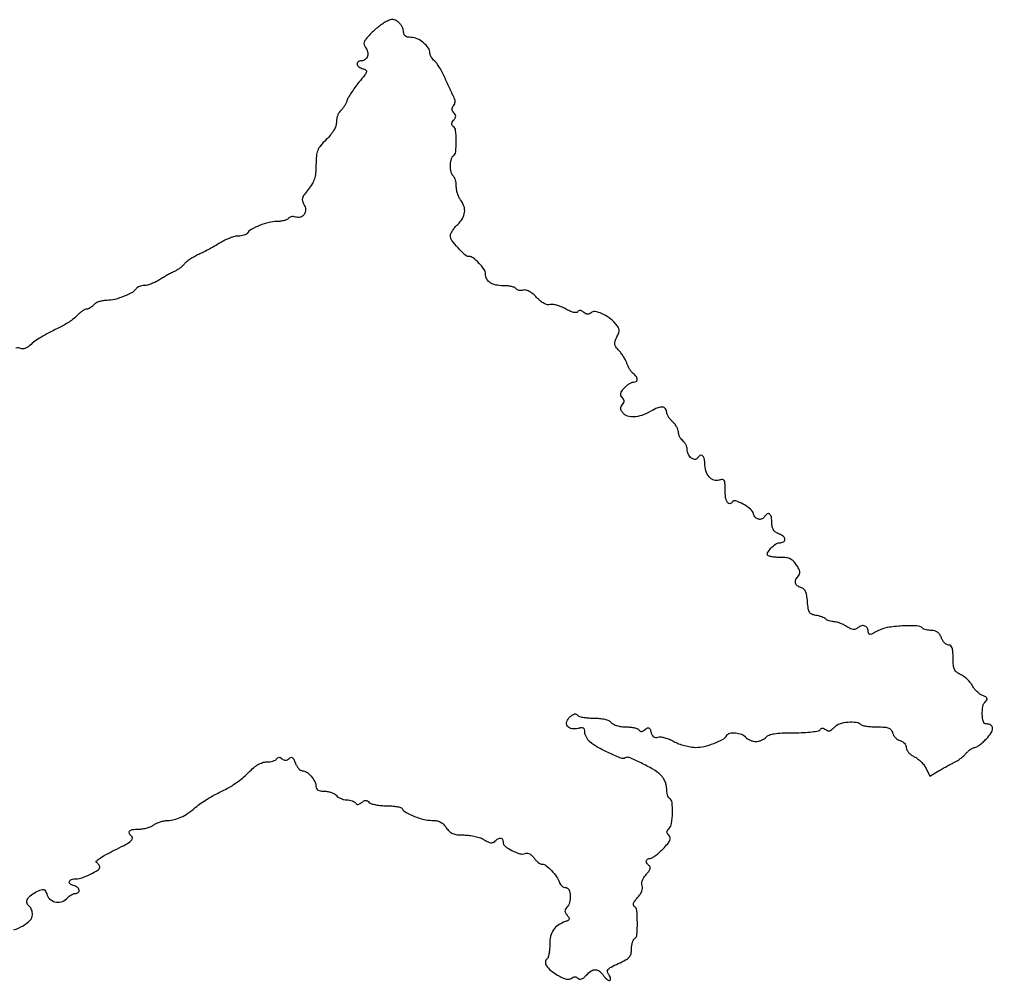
# Model space of a CAD drawing. Extents: x 1 to 667, y 0 to 496.
# Drawn here: x 333.5 to 666.5, y 167.2 to 496.1 of the extents above; entities that cross this region are included whole.
import ezdxf

# ---------------------------------------------------------------- set-up
doc = ezdxf.new("R2010")
doc.units = 0

msp = doc.modelspace()

# ---------------------------------------------------------------- linework, layer by layer
msp.add_lwpolyline([(331.644146, 184.487742, 0.05684), (334.774406, 185.933189, 0.060307), (337.198493, 187.840386, 0.195557), (337.975396, 189.690983, 0.04209), (337.910838, 190.574963, 0.044324), (337.699023, 191.419912, 0.048634), (337.382239, 192.108092, 0.122768), (337, 192.5, -0.166042), (336.147293, 193.537087, -0.191405), (336.171712, 194.810258, -0.122229), (337.18259, 196.166094, -0.056094), (339.045299, 197.372712, -0.013885), (340.976807, 198.270191, -0.160416), (341.798054, 198.343543, -0.219476), (342.371646, 197.897324, -0.028566), (343.020548, 196.445954, 0.139605), (344.237315, 194.814223, 0.130211), (346.164085, 194.013918, 0.126507), (348.278672, 194.262384, 0.128051), (350, 195.5, -0.048188), (350.578122, 196.073942, -0.041499), (351.28386, 196.559375, -0.04354), (352.004766, 196.892217, -0.086594), (352.622445, 197, 0.160147), (353.655769, 197.33968, 0.29777), (353.951617, 198.133402, 0.182197), (353.323845, 199.08643, 0.093295), (352.011247, 199.70731, -0.101915), (350.829512, 200.29119, -0.331559), (350.611576, 201.083406, -0.230916), (351.359506, 201.77332, -0.072928), (352.905379, 202, 0.087197), (354.959612, 202.360989, 0.028124), (357.812072, 203.580934, 0.021826), (360.451036, 205.036406, 0.261511), (361, 206.014225, 0.104907), (360.918789, 206.397029, 0.051467), (360.669629, 206.831247, 0.047861), (360.305553, 207.246829, 0.050578), (359.875333, 207.577048, -0.503292), (359.835162, 208.050371, -0.030449), (361.146144, 209.072101, -0.025481), (363.211053, 210.338673, -0.012436), (365.960783, 211.750615, 0.009497), (369.318913, 213.450097, 0.038246), (371.260271, 214.677938, 0.083259), (372.151805, 215.607988, 0.360367), (372.08545, 216.31455, -0.064447), (371.143706, 217.536322, -0.314691), (371.21119, 218.35954, -0.192396), (372.150286, 218.871468, -0.029746), (374.30887, 219, 0.038193), (375.718091, 219.107801, 0.030007), (377.215967, 219.431283, 0.030841), (378.578826, 219.904733, 0.06297), (379.55887, 220.468197, -0.05396), (380.502219, 221.03334, -0.030831), (381.741592, 221.514453, -0.030462), (383.06342, 221.848786, -0.043859), (384.263569, 221.968197, 0.058363), (386.509504, 222.257489, 0.048268), (388.784517, 223.065207, 0.041562), (391.160163, 224.4276, 0.025741), (393.712513, 226.389097, -0.022001), (395.64187, 227.894889, -0.019601), (397.770251, 229.287882, -0.014535), (400.521421, 230.831321, -0.005306), (404.5, 232.860212, 0.029124), (406.28071, 233.877883, 0.016059), (408.337311, 235.313882, 0.015965), (410.335829, 236.908909, 0.024619), (411.946167, 238.423414, -0.026225), (413.630786, 239.997616, -0.043834), (415.21788, 241.110362, -0.052957), (416.717479, 241.776543, -0.078219), (418.13715, 242, 0.035168), (419.235343, 242.077339, 0.039801), (420.266039, 242.308014, 0.043625), (421.093037, 242.644993, 0.136615), (421.530011, 243.048558, -0.093926), (421.895385, 243.448006, -0.15881), (422.320826, 243.592602, -0.126778), (422.821276, 243.470359, -0.050277), (423.412821, 243.072352, 0.066864), (424.034568, 242.683245, 0.119), (424.624453, 242.570545, 0.118681), (425.201879, 242.739317, 0.066291), (425.786633, 243.186633, -0.111098), (426.380558, 243.562403, -0.244471), (426.897884, 243.491234, -0.123972), (427.389962, 242.916254, -0.024468), (427.938089, 241.662839, 0.041928), (428.426666, 240.643945, 0.049763), (429.055471, 239.782209, 0.057163), (429.722683, 239.188976, 0.154351), (430.320262, 239, -0.154861), (431.761282, 238.542717, -0.058965), (433.346571, 237.117267, -0.058334), (434.591533, 235.313454, -0.1225), (435, 233.671259, 0.119279), (435.181773, 232.920135, 0.143408), (435.680447, 232.395198, 0.096949), (436.556329, 232.092363, 0.034911), (437.877555, 232, -0.046361), (439.070579, 231.889143, -0.040938), (440.275515, 231.559375, -0.043142), (441.316571, 231.075355, -0.089397), (442, 230.5, 0.075572), (442.645682, 229.925399, 0.044511), (443.560274, 229.440625, 0.043376), (444.584343, 229.110631, 0.056318), (445.563428, 229, -0.041396), (446.498435, 228.922455, -0.043593), (447.391259, 228.691986, -0.047751), (448.117957, 228.35414, -0.122257), (448.530011, 227.951442, 0.115281), (448.909819, 227.569902, 0.159582), (449.375316, 227.455182, 0.11259), (449.943766, 227.630465, 0.042372), (450.631409, 228.10906, -0.045056), (451.395048, 228.634496, -0.124139), (452.020896, 228.80475, -0.139138), (452.607965, 228.649893, -0.06283), (453.242382, 228.157618, 0.122071), (453.986197, 227.709265, 0.026438), (455.452613, 227.34005, 0.026087), (457.241084, 227.085045, 0.02237), (459.140983, 227, -0.018387), (460.999024, 226.931647, -0.025191), (462.659353, 226.724851, -0.023682), (463.973175, 226.428792, -0.189269), (464.460864, 226.063324, 0.127656), (465.854579, 224.72993, 0.032317), (468.707784, 223.370169, 0.033726), (471.907874, 222.33558, 0.061394), (474.630585, 222, -0.041712), (476.284976, 221.861742, -0.075142), (477.575529, 221.438709, -0.07939), (478.636471, 220.672925, -0.051822), (479.591957, 219.5, 0.054314), (480.63785, 218.229049, 0.095877), (481.768686, 217.484044, 0.074886), (483.288069, 217.109195, 0.023101), (485.650193, 217, -0.032213), (487.52706, 216.878954, -0.026142), (489.511064, 216.515708, -0.02688), (491.309744, 215.984634, -0.059869), (492.58653, 215.351347, 0.026544), (493.866016, 214.606883, 0.084776), (494.80506, 214.311516, 0.127702), (495.563539, 214.401768, 0.103602), (496.251347, 214.851347, -0.051703), (497.333948, 215.730541, -0.171555), (498.212098, 215.944478, -0.264336), (498.786507, 215.536406, -0.1095), (499, 214.573242, 0.230719), (499.681444, 213.175069, 0.047897), (502.052022, 211.662048, 0.048481), (504.74553, 210.60037, 0.162658), (506.615051, 210.682523, -0.128276), (507.328099, 210.762177, -0.083323), (508.122096, 210.507687, -0.069769), (508.914887, 209.94678, -0.051225), (509.620475, 209.13146, 0.036509), (510.28544, 208.315848, 0.039157), (511.047622, 207.626116, 0.042494), (511.791376, 207.146948, 0.122454), (512.38239, 207, -0.170443), (513.706133, 206.535254, -0.033957), (515.580029, 204.813296, -0.036422), (517.311334, 202.702416, -0.068816), (518.319603, 200.75, 0.071857), (518.670219, 200.081027, 0.065384), (519.205647, 199.514062, 0.068958), (519.837027, 199.130669, 0.102361), (520.468615, 199, -0.300992), (521.532619, 198.295678, -0.086736), (522.001821, 196.276237, -0.074069), (521.782126, 193.910886, -0.137078), (520.842382, 192.242382, 0.066725), (520.354913, 191.603995, 0.141117), (520.209086, 191.004225, 0.120882), (520.397283, 190.355781, 0.04244), (520.955006, 189.554215, -0.035287), (521.55811, 188.713303, -0.206696), (521.634398, 188.187127, -0.208286), (521.303636, 187.773359, -0.035856), (520.362624, 187.359834, 0.059085), (517.876603, 186.126912, 0.10015), (516.227879, 184.502198, 0.096614), (515.304139, 182.32019, 0.052006), (515, 179.404029, -0.020742), (514.93009, 177.71951, -0.027676), (514.719079, 176.203427, -0.027302), (514.415664, 175.006278, -0.180526), (514.043674, 174.526992, 0.256445), (513.488975, 173.547205, 0.150798), (513.879447, 172.220614, 0.079006), (515.333984, 170.6381, 0.034209), (517.699288, 169.014919, 0.02196), (519.371088, 168.125062, 0.055802), (520.668308, 167.675316, 0.084018), (521.67218, 167.62045, 0.145944), (522.433777, 167.94504, -0.06313), (523.02719, 168.322585, -0.109721), (523.594085, 168.450528, -0.11779), (524.133801, 168.323534, -0.080122), (524.647422, 167.952578, 0.149938), (525.203632, 167.657515, 0.135079), (525.855173, 167.708733, 0.087461), (526.612255, 168.143678, 0.034838), (527.478616, 168.976371, -0.056165), (529.152014, 170.453021, -0.161058), (530.61806, 170.892801, -0.170259), (532.003534, 170.36303, -0.064409), (533.420295, 168.810332, 0.033102), (534.056242, 168.019381, 0.055401), (534.698964, 167.459371, 0.078849), (535.251513, 167.193361, 0.275871), (535.6195, 167.286166, 0.182747), (535.783537, 167.649685, 0.078992), (535.732222, 168.186683, 0.063142), (535.485031, 168.80729, 0.046925), (535.068701, 169.417221, -0.14067), (534.697681, 170.263403, -0.226605), (534.934687, 170.9983, -0.084901), (535.977431, 171.780755, -0.011722), (538.4262, 172.96638, 0.017903), (540.916626, 174.210397, 0.082884), (542.179233, 175.199358, 0.123288), (542.795333, 176.338979, 0.06265), (543, 177.965976, -0.03166), (543.073623, 179.127537, -0.037307), (543.29375, 180.206942, -0.040588), (543.614477, 181.06714, -0.145821), (544, 181.5, 0.239437), (544.828976, 182.86064, 0.020998), (544.97539, 187.020605, 0.02109), (544.771579, 191.178234, 0.235744), (543.924795, 192.546479, -0.221015), (543.630753, 192.993149, -0.127045), (543.700023, 193.646759, -0.071498), (544.172091, 194.508668, -0.027597), (545.051308, 195.554615, 0.038531), (545.932398, 196.65052, 0.058888), (546.497678, 197.72972, 0.071486), (546.72422, 198.732738, 0.111917), (546.598244, 199.604576, -0.109054), (546.468821, 200.465819, -0.071072), (546.679231, 201.453015, -0.059626), (547.21417, 202.503474, -0.041039), (548.046936, 203.549961, 0.028637), (548.887704, 204.554398, 0.074968), (549.3293, 205.382277, 0.132738), (549.377649, 206.013676, 0.210455), (549.075205, 206.453521, -0.100485), (548.272123, 207.207497, -0.1784), (548.038648, 208.072799, -0.227312), (548.433645, 208.736909, -0.147864), (549.303833, 209, 0.13636), (549.997754, 209.192832, 0.022593), (551.163885, 209.969029, 0.023363), (552.485279, 211.035779, 0.018785), (553.805011, 212.298822, 0.015984), (555.366857, 214.016861, 0.072209), (556.086895, 215.161064, 0.147343), (556.196418, 216.033149, 0.155677), (555.801178, 216.798822, -0.049572), (555.265973, 217.452154, -0.147757), (555.100245, 217.999755, -0.147887), (555.265496, 218.54721, -0.04969), (555.8, 219.2, 0.162171), (556.677612, 220.954314, 0.030734), (556.970474, 224.568098, 0.028457), (556.835997, 228.154042, 0.234892), (556, 229.5, -0.141937), (555.614762, 229.925968, -0.041902), (555.29375, 230.754873, -0.038364), (555.07368, 231.792252, -0.0331), (555, 232.904029, 0.059692), (554.856675, 234.100282, 0.04168), (554.426482, 235.390666, 0.042011), (553.795281, 236.576671, 0.065639), (553.047597, 237.456925, 0.050522), (550.303661, 239.476989, 0.021145), (546.251775, 241.64532, 0.013494), (542.172998, 243.477044, 0.24172), (540.78447, 243.366795, -0.237477), (539.483717, 243.253004, -0.012165), (535.476315, 244.963322, -0.019838), (531.4917, 246.974283, -0.046857), (528.75, 248.852805, -0.054914), (528.080322, 249.54796, -0.043044), (527.514063, 250.4295, -0.044333), (527.127185, 251.353977, -0.077085), (527, 252.17404, 0.065894), (526.882388, 253.062591, 0.203741), (526.516523, 253.528999, 0.154192), (525.843576, 253.663778, 0.034412), (524.675797, 253.454766, -0.102764), (522.506949, 253.365587, -0.201738), (521.070819, 254.269667, -0.23706), (520.847918, 255.793043, -0.129465), (521.904254, 257.413351, -0.033403), (522.76981, 258.097379, -0.088296), (523.486192, 258.42235, -0.147839), (524.046089, 258.3978, -0.171619), (524.45974, 258.065143, 0.181219), (524.995168, 257.650731, 0.027017), (526.340106, 257.312886, 0.02748), (528.043187, 257.077854, 0.020551), (529.936572, 257, -0.022675), (532.059413, 256.90368, -0.037976), (533.820213, 256.607587, -0.046636), (535.167498, 256.13748, -0.112761), (536, 255.5, 0.106146), (536.750446, 254.90963, 0.041791), (537.982168, 254.429708, 0.038054), (539.477934, 254.107871, 0.033979), (541.063428, 254, -0.025458), (542.572886, 253.923094, -0.032204), (543.950634, 253.691986, -0.033778), (545.039594, 253.357382, -0.164351), (545.530011, 252.951442, 0.116256), (545.910309, 252.570876, 0.159347), (546.377532, 252.457409, 0.112023), (546.948735, 252.634673, 0.042199), (547.639642, 253.115893, -0.04572), (548.42595, 253.655391, -0.244339), (548.929593, 253.67085, -0.190883), (549.314626, 253.253351, -0.027997), (549.674579, 252.136408, 0.051186), (550.038458, 251.163967, 0.127021), (550.532051, 250.593218, 0.148872), (551.185257, 250.384338, 0.080488), (552.027871, 250.508846, -0.110278), (552.956418, 250.590455, -0.033465), (554.350242, 250.309493, -0.031714), (555.915255, 249.774795, -0.02979), (557.434323, 249.036889, 0.03693), (559.100951, 248.256484, 0.024245), (561.116479, 247.598336, 0.024402), (563.152818, 247.146502, 0.042414), (564.876778, 247, 0.055448), (567.850675, 247.330809, 0.035649), (571.176805, 248.333635, 0.03486), (574.086034, 249.681244, 0.129145), (575.539136, 251.063324, -0.205262), (576.639445, 251.836158, -0.073731), (578.59131, 251.953852, -0.069925), (580.627272, 251.484454, -0.128667), (582, 250.5, 0.073891), (582.641271, 249.925471, 0.044567), (583.541642, 249.440625, 0.043604), (584.545202, 249.110572, 0.057711), (585.5, 249, 0.057711), (586.454798, 249.110572, 0.043604), (587.458358, 249.440625, 0.044567), (588.358729, 249.925471, 0.073891), (589, 250.5, -0.13553), (590.028571, 251.216829, -0.045946), (591.812849, 251.667507, -0.029781), (594.493506, 251.925737, -0.009123), (598.563428, 252, 0.011184), (601.86827, 252.073934, 0.017921), (604.680151, 252.300989, 0.014003), (606.902824, 252.624228, 0.214398), (607.530011, 253.048558, -0.092875), (607.898821, 253.453453, -0.162645), (608.324201, 253.596461, -0.127095), (608.828125, 253.467261, -0.047262), (609.437236, 253.05209, 0.102022), (610.121915, 252.687431, 0.144274), (610.808531, 252.687793, 0.102095), (611.557193, 253.087681, 0.035306), (612.446141, 253.940487, -0.132372), (614.238655, 255.094543, -0.055967), (617.067625, 255.659137, -0.056249), (619.886427, 255.582423, -0.16287), (621.610421, 254.722912, 0.147996), (622.139001, 254.439928, 0.016391), (623.506509, 254.212355, 0.018839), (625.190851, 254.052794, 0.014195), (627.050035, 254, -0.015634), (629.59666, 253.920352, -0.078445), (630.984512, 253.61131, -0.14008), (631.801125, 252.985321, -0.095955), (632.309156, 251.925787, 0.076712), (632.670405, 251.092123, 0.055901), (633.301539, 250.301539, 0.055901), (634.092123, 249.670405, 0.076712), (634.925787, 249.309156, -0.076922), (635.720428, 248.964422, -0.072438), (636.392303, 248.389856, -0.076278), (636.84428, 247.679128, -0.103913), (637, 246.937935, 0.122558), (637.198237, 246.141336, 0.057424), (637.804265, 245.260287, 0.051871), (638.691397, 244.434002, 0.049869), (639.740891, 243.795457, -0.051046), (640.885082, 243.09561, -0.032977), (642.056896, 242.074308, -0.033028), (643.081079, 240.911177, -0.052294), (643.776252, 239.780962), (645.070721, 237.080141), (648.285361, 239.027628, -0.006153), (649.662712, 239.839054, -0.005152), (651.1432, 240.666735, -0.005202), (652.51227, 241.395333, -0.014193), (653.5, 241.872795, 0.039514), (654.402451, 242.366833, 0.019306), (655.47209, 243.127992, 0.019019), (656.529426, 244.009776, 0.026104), (657.404988, 244.885237, -0.027602), (658.219345, 245.694641, -0.030728), (659.090524, 246.378788, -0.032247), (659.896145, 246.861494, -0.119397), (660.467896, 247, 0.136825), (661.082188, 247.171308, 0.022989), (662.1071, 247.85738, 0.023679), (663.266647, 248.80123, 0.019066), (664.422148, 249.91874, 0.045573), (666.020591, 251.924355, 0.145542), (666.509343, 253.545838, 0.263717), (665.92424, 254.587006, 0.13662), (664.440983, 255, -0.331234), (663.398652, 255.775607, -0.064196), (662.993018, 258.239908, -0.058817), (663.221812, 261.004399, -0.147385), (664.169516, 262.769516, 0.076668), (664.615492, 263.37816, 0.246314), (664.613696, 263.86487, 0.154752), (664.171168, 264.300052, 0.02892), (663.11538, 264.761615, -0.064338), (662.174505, 265.254811, -0.037288), (661.185044, 266.064572, -0.036644), (660.298785, 267.040764, -0.050415), (659.666599, 268.042099, 0.054544), (659.000294, 269.07847, 0.032217), (658.002136, 270.161208, 0.031914), (656.852183, 271.125493, 0.046757), (655.720735, 271.804566, -0.049837), (654.26464, 272.690702, -0.121227), (653.476373, 273.659066, -0.090537), (653.100678, 275.063574, -0.0202), (653, 277.554566, 0.016813), (652.927311, 279.715589, 0.065888), (652.664252, 281.021121, 0.131018), (652.187022, 281.732382, 0.181782), (651.475249, 282, -0.13645), (650.822013, 282.18165, -0.06206), (650.119185, 282.734375, -0.054776), (649.476685, 283.54372, -0.049595), (649, 284.5, 0.055072), (648.434244, 285.604576, 0.085288), (647.702776, 286.384184, 0.090944), (646.79038, 286.842718, 0.071196), (645.691418, 287, -0.027488), (644.736366, 287.052545, -0.029588), (643.816431, 287.209589, -0.030934), (643.050607, 287.438196, -0.108792), (642.619837, 287.713496, 0.18989), (640.581859, 288.599475, 0.022715), (635.57464, 288.546162, 0.027152), (630.473613, 287.980924, 0.086479), (627.25, 286.850837, -0.01153), (625.524187, 285.937726, -0.086041), (624.639577, 285.671888, -0.274415), (624.18796, 285.871068, -0.156196), (624, 286.458067, 0.118947), (623.691565, 287.736245, 0.175259), (622.855077, 288.515889, 0.167729), (621.682513, 288.59914, 0.10823), (620.461201, 287.9678, -0.074509), (619.616694, 287.456995, -0.12576), (618.802626, 287.338093, -0.091795), (617.854561, 287.619201, -0.027185), (616.540189, 288.38171, 0.029713), (615.459877, 289.001163, 0.02542), (614.256792, 289.524627, 0.026216), (613.1121, 289.887706, 0.063768), (612.235183, 290, -0.043571), (611.462838, 290.067431, -0.035852), (610.660023, 290.268876, -0.037204), (609.945488, 290.564173, -0.075277), (609.45, 290.915324, 0.077909), (608.914697, 291.290499, 0.027055), (608.044688, 291.660083, 0.026109), (607.026785, 291.969835, 0.027536), (606, 292.165324, -0.066114), (604.651531, 292.53144, -0.159802), (603.880255, 293.199856, -0.09995), (603.447944, 294.419814, -0.017422), (603.187124, 296.860062, 0.020962), (602.940292, 299.024387, 0.069509), (602.525555, 300.392856, 0.110044), (601.879118, 301.239211, 0.111343), (600.937124, 301.726693, -0.099687), (599.685157, 302.33842, -0.17885), (599.081763, 303.293143, -0.166113), (599.222696, 304.466348, -0.084355), (600.093098, 305.693098, 0.121481), (600.492026, 306.353178, 0.117171), (600.545538, 307.132415, 0.077028), (600.223273, 308.109906, 0.026962), (599.478088, 309.393098, 0.048591), (598.447084, 310.675519, 0.087395), (597.353488, 311.459882, 0.078764), (595.978165, 311.871267, 0.033374), (594.051657, 312, -0.016612), (592.578901, 312.048945, -0.021215), (591.229117, 312.196474, -0.019716), (590.133152, 312.408065, -0.139712), (589.664485, 312.668848, -0.338099), (589.540443, 313.593654, -0.054637), (590.678674, 315.161675, -0.052195), (592.247806, 316.564323, -0.15757), (593.595971, 317, 0.112603), (594.957002, 317.310448, 0.291429), (595.464709, 318.12909, 0.220488), (594.974567, 319.154066, 0.08203), (593.560174, 319.977122, -0.052929), (592.314186, 320.608602, -0.107005), (591.542053, 321.384826, -0.1002), (591.130282, 322.447023, -0.042548), (591, 323.975249, 0.049171), (590.816785, 325.833781, 0.175139), (590.208207, 326.841515, 0.321412), (589.381644, 326.890158, 0.113999), (588.5, 326, -0.145734), (587.590079, 325.189308, -0.167568), (586.438121, 325.066382, -0.153689), (585.381587, 325.686465, -0.1204), (584.746323, 326.862059, 0.156551), (583.693656, 328.517605, 0.047212), (581.201365, 330.220851, 0.047917), (578.626361, 331.338149, 0.345557), (577.439805, 330.902602, -0.246078), (576.595983, 330.402902, -0.281899), (575.783011, 330.844342, -0.095234), (575.184413, 332.569883, -0.03602), (575, 335.126405, 0.012081), (574.943445, 337.466768, 0.127146), (574.661725, 338.373458, 0.273277), (574.070548, 338.68355, 0.06431), (572.926561, 338.476691, -0.16202), (571.123944, 338.501779, -0.133892), (569.531933, 339.594127, -0.103718), (568.429957, 341.628009, -0.06968), (568.031803, 344.25, 0.055519), (567.820751, 345.964403, 0.190019), (567.190138, 346.868644, 0.303587), (566.349368, 346.865931, 0.106527), (565.469989, 345.951442, -0.298106), (564.581603, 345.535608, -0.145817), (563.396055, 346.081113, -0.098763), (562.364612, 347.429292, -0.114543), (562, 349, 0.071461), (561.890374, 349.76311, 0.044601), (561.559375, 350.605233, 0.043899), (561.074091, 351.394287, 0.059806), (560.5, 352, -0.058838), (559.925928, 352.603356, -0.04377), (559.440625, 353.385207, -0.044593), (559.10952, 354.216848, -0.07257), (559, 354.967457, 0.089048), (558.858274, 355.75693, 0.04), (558.4125, 356.715701, 0.037937), (557.765298, 357.680216, 0.042122), (557, 358.5, -0.032047), (556.234621, 359.28749, -0.033394), (555.5875, 360.156056, -0.03544), (555.135536, 360.978069, -0.108386), (555, 361.595971, 0.148144), (554.611895, 362.87712, 0.230253), (553.634558, 363.449605, 0.116344), (551.964094, 363.189651, 0.031443), (549.534092, 362.019148, -0.041331), (546.501762, 360.63161, -0.073162), (543.811775, 360.085029, -0.096176), (541.611129, 360.389234, -0.138105), (540, 361.5, -0.049424), (539.474317, 362.278443, -0.111318), (539.28306, 362.960304, -0.121493), (539.409845, 363.61933, -0.065308), (539.853762, 364.323794, 0.055083), (540.304569, 365.007881, 0.12423), (540.442369, 365.608796, 0.129404), (540.276621, 366.187053, 0.062298), (539.799835, 366.800165, -0.098218), (539.35691, 367.462273, -0.152241), (539.294489, 368.141678, -0.101864), (539.641979, 368.933442, -0.02975), (540.478616, 369.976371, -0.03307), (541.278655, 370.750775, -0.033952), (542.167111, 371.405559, -0.036066), (543.012366, 371.862008, -0.106157), (543.654988, 372, 0.136395), (544.593384, 372.260838, 0.273454), (544.946146, 372.914773, 0.157181), (544.591705, 373.882865, 0.053876), (543.538726, 374.96786, -0.051526), (542.93144, 375.587771, -0.028014), (542.314688, 376.458775, -0.027609), (541.780857, 377.42462, -0.038974), (541.423791, 378.340305, 0.043679), (541.027953, 379.32791, 0.020717), (540.358199, 380.525464, 0.020353), (539.549267, 381.728256, 0.027109), (538.714149, 382.746383, -0.027906), (537.61723, 384.088036, -0.120217), (537.22792, 385.034357, -0.127925), (537.330445, 386.021723, -0.033378), (537.992864, 387.486667, 0.03068), (538.655532, 388.931365, 0.119841), (538.782114, 389.898281, 0.123748), (538.448897, 390.79821, 0.033688), (537.502068, 391.997715, 0.050542), (535.28522, 393.998582, 0.053713), (532.754829, 395.467327, 0.062342), (530.480846, 396.156, 0.243377), (529.124681, 395.724681, -0.086818), (528.56938, 395.334752, -0.127072), (527.985372, 395.224733, -0.10709), (527.348061, 395.40796, -0.049893), (526.631409, 395.89094, 0.044836), (525.964156, 396.350487, 0.105386), (525.38977, 396.530373, 0.149604), (524.919483, 396.433326, 0.129902), (524.553056, 396.085846, -0.246611), (524.059374, 395.794165, -0.070612), (523.145338, 395.877494, -0.04791), (521.898885, 396.301167, -0.022093), (520.367935, 397.074177, 0.029198), (518.879364, 397.799448, 0.031358), (517.351012, 398.32688, 0.033041), (515.993524, 398.607075, 0.111666), (515.09688, 398.530749, -0.136811), (514.186743, 398.498518, -0.064187), (513.077107, 398.922195, -0.049916), (511.829484, 399.762398, -0.028604), (510.5, 401, 0.028466), (509.164781, 402.24363, 0.050486), (507.917987, 403.08222, 0.065282), (506.808852, 403.500755, 0.135262), (505.891183, 403.465463, -0.061823), (505.184477, 403.334057, -0.06663), (504.485474, 403.384972, -0.074976), (503.899815, 403.602376, -0.12873), (503.52514, 403.959323, 0.163297), (503.040571, 404.362103, 0.034186), (501.971985, 404.694301, 0.032496), (500.620378, 404.923655, 0.025785), (499.140983, 405, -0.047312), (496.488895, 405.251514, -0.098102), (494.56923, 406.0287, -0.129269), (493.417184, 407.307191, -0.119643), (493, 409.025686, 0.153662), (492.516866, 410.560636, 0.036422), (490.803375, 412.667942, 0.035923), (488.814468, 414.496723, 0.169512), (487.37264, 415, -0.187958), (485.944645, 415.556465, -0.024579), (483.611525, 417.922059, -0.025758), (481.522506, 420.516838, -0.157875), (481, 422.130405, -0.110765), (481.166633, 422.873365, -0.033097), (481.734375, 423.894497, -0.031405), (482.543215, 424.98908, -0.029366), (483.5, 426, 0.068499), (485.135665, 428.023411, 0.107623), (485.854364, 430.13113, 0.112109), (485.618559, 432.284238, 0.078961), (484.468197, 434.44113, -0.05467), (483.905383, 435.383612, -0.031454), (483.431283, 436.619822, -0.031083), (483.107251, 437.937205, -0.044788), (483, 439.132113, 0.033524), (482.926304, 440.23005, 0.038666), (482.70625, 441.255744, 0.04227), (482.38516, 442.075985, 0.140823), (482, 442.5, -0.144823), (481.614552, 442.931076, -0.04093), (481.29375, 443.783064, -0.037579), (481.073638, 444.85147, -0.032024), (481, 446, -0.032024), (481.073638, 447.14853, -0.037579), (481.29375, 448.216936, -0.04093), (481.614552, 449.068924, -0.144823), (482, 449.5, 0.235101), (482.810734, 450.806438, 0.024613), (482.975324, 454.513157, 0.024679), (482.77433, 458.218591, 0.232478), (481.951442, 459.530011, -0.115281), (481.569902, 459.909819, -0.159582), (481.455182, 460.375316, -0.11259), (481.630465, 460.943766, -0.042372), (482.10906, 461.631409, 0.045939), (482.626439, 462.386184, 0.120869), (482.799284, 463.014309, 0.137287), (482.652752, 463.60061, 0.067005), (482.181412, 464.218588, -0.066289), (481.733868, 464.803636, -0.120208), (481.567518, 465.379186, -0.119429), (481.684462, 465.969296, -0.06493), (482.081205, 466.597846, 0.082187), (482.465556, 467.25576, 0.086684), (482.60817, 467.990265, 0.077279), (482.498098, 468.798169, 0.050177), (482.139125, 469.671639, -0.010878), (481.635566, 470.666794, -0.002774), (480.863789, 472.301304, -0.002825), (480.003333, 474.177763, -0.00286), (479.167685, 476.056205, 0.016661), (478.287158, 477.896997, 0.017049), (477.292313, 479.660671, 0.017063), (476.326677, 481.12876, 0.06563), (475.585971, 481.92865, -0.045793), (474.979142, 482.534084, -0.040753), (474.465879, 483.262901, -0.043003), (474.113342, 483.999936, -0.090294), (474, 484.622445, 0.156596), (473.448204, 486.341089, 0.06466), (471.762475, 488.148859, 0.06288), (469.578318, 489.535261, 0.110443), (467.5, 490, -0.04521), (466.353001, 490.103925, -0.114259), (465.588751, 490.434501, -0.144238), (465.152887, 491.009621, -0.090752), (465, 491.845012, 0.077446), (464.873048, 492.659709, 0.043696), (464.485937, 493.584307, 0.042345), (463.91968, 494.470706, 0.053544), (463.25, 495.175148, 0.047092), (462.229247, 495.887949, 0.11647), (461.358461, 496.141727, 0.100578), (460.386393, 495.996009, 0.029787), (458.999279, 495.395046, 0.035659), (457.836665, 494.698647, 0.015153), (456.380762, 493.611784, 0.014903), (454.890945, 492.353416, 0.01891), (453.596828, 491.101067, 0.01649), (452.087861, 489.418322, 0.088415), (451.476505, 488.354661, 0.163036), (451.457099, 487.475102, 0.098203), (451.959424, 486.548891, -0.117006), (452.671017, 485.111804, -0.133537), (452.611813, 483.582167, -0.153409), (451.814323, 482.437804, -0.165928), (450.531385, 482, 0.142564), (449.398891, 481.670394, 0.304565), (449.049559, 480.873368, 0.196841), (449.657389, 479.918594, 0.090091), (451.020499, 479.284388, -0.085494), (452.020798, 478.830041, -0.325131), (452.239583, 478.221573, -0.094622), (451.722406, 477.208989, -0.006203), (449.663728, 474.628008, 0.014048), (448.320826, 472.889124, 0.014063), (447.078207, 471.078192, 0.014022), (446.084162, 469.439339, 0.05288), (445.604503, 468.340305, -0.038102), (445.236619, 467.424625, -0.026989), (444.693623, 466.458775, -0.027384), (444.070583, 465.587674, -0.050654), (443.461274, 464.96786, 0.086454), (442.900954, 464.310126, 0.043559), (442.429249, 463.323698, 0.041527), (442.107978, 462.189311, 0.048282), (442, 461.073722, -0.080665), (441.777132, 459.701265, -0.050246), (441.107391, 458.211021, -0.042301), (440.011502, 456.634083, -0.027291), (438.5, 455, 0.024755), (436.558017, 452.921756, 0.07924), (435.579644, 451.303805, 0.075481), (435.128235, 449.418754, 0.021094), (435, 446.380558, -0.022201), (434.87536, 443.574886, -0.054895), (434.469916, 441.558933, -0.062143), (433.672588, 439.830789, -0.035791), (432.324059, 437.973275, 0.017721), (430.906454, 436.161969, 0.089178), (430.34846, 435.009021, 0.139777), (430.353403, 433.999253, 0.069008), (430.88147, 432.818189, -0.125853), (431.445499, 431.044325, -0.165727), (430.994111, 429.419671, -0.177799), (429.681089, 428.483467, -0.144702), (427.942974, 428.518099, 0.06003), (427.216462, 428.655875, 0.065706), (426.500688, 428.610199, 0.074468), (425.903494, 428.39652, 0.131996), (425.52514, 428.040677, -0.152587), (425.061839, 427.638912, -0.038198), (424.105241, 427.305699, -0.035454), (422.900233, 427.076512, -0.029276), (421.594621, 427, 0.061862), (418.89028, 426.664121, 0.033564), (415.699215, 425.627003, 0.032118), (412.850015, 424.266269, 0.127548), (411.460864, 422.936676, -0.136925), (411.070018, 422.576152, -0.043527), (410.329141, 422.275149, -0.039718), (409.405539, 422.069083, -0.035045), (408.421111, 422, 0.065254), (407.219352, 421.84249, 0.02406), (405.587407, 421.321968, 0.023362), (403.838892, 420.575309, 0.025962), (402.230128, 419.691807, -0.008767), (400.53956, 418.686246, -0.005542), (398.53463, 417.570099, -0.005564), (396.539537, 416.516781, -0.010205), (394.88776, 415.710262, 0.020007), (393.40606, 414.95047, 0.018197), (391.941034, 414.051809, 0.018557), (390.69045, 413.151961, 0.054364), (389.928858, 412.414279, -0.037289), (389.265693, 411.726621, -0.02173), (388.378205, 411.000787, -0.021643), (387.420826, 410.347495, -0.033977), (386.541097, 409.880977, 0.016275), (385.550317, 409.399674, 0.006423), (384.218322, 408.676146, 0.006349), (382.798102, 407.857043, 0.007898), (381.5, 407.058241, -0.0273), (380.190632, 406.320933, -0.023253), (378.737649, 405.686376, -0.023907), (377.358966, 405.233382, -0.059145), (376.309017, 405.073088, 0.038259), (375.427902, 404.975928, 0.040841), (374.591584, 404.746321, 0.044523), (373.91391, 404.428471, 0.123032), (373.539136, 404.063324, -0.127358), (372.158117, 402.740523, -0.031761), (369.315949, 401.378043, -0.033272), (366.140731, 400.336387, -0.062701), (363.468807, 400, 0.041739), (362.143256, 399.889153, 0.039266), (360.826229, 399.559375, 0.041772), (359.705726, 399.07591, 0.097113), (359, 398.5, -0.043183), (358.433322, 397.926065, -0.039829), (357.761668, 397.440625, -0.042261), (357.090122, 397.106446, -0.0946), (356.532543, 397, 0.114363), (355.936006, 396.861749, 0.033652), (355.116793, 396.389703, 0.031869), (354.239427, 395.717527, 0.029451), (353.429767, 394.922394, -0.041543), (352.429655, 393.986586, -0.016617), (350.919592, 392.871816, -0.016309), (349.20356, 391.771707, -0.019791), (347.52478, 390.859192, 0.005463), (343.562187, 388.850149, 0.01547), (340.858274, 387.333793, 0.021441), (338.824498, 385.987004, 0.026951), (337.069899, 384.563258, -0.045131), (336.243659, 383.94117, -0.054765), (335.369304, 383.523388, -0.064234), (334.578433, 383.356446, -0.159665), (334.010332, 383.493615, 0.238875), (332.299734, 383.638698, 0.015889)], format="xyb")

doc.saveas('drawing.dxf')
